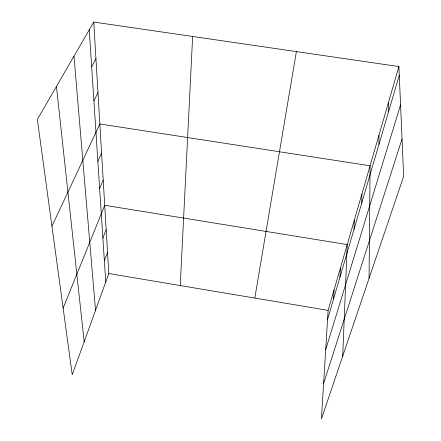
<?xml version="1.0" encoding="UTF-8"?>
<svg xmlns="http://www.w3.org/2000/svg" width="441" height="441" viewBox="0 0 441 441"><rect width="100%" height="100%" fill="white"/><g stroke="black" fill="none" stroke-linecap="round" stroke-linejoin="round"><path stroke-width="0.66" d="M369.062 278.381L370.087 165.783L99.842 123.954L51.939 226.2M361.708 203.141L361.901 193.979M354.013 229.359L354.299 220.175M342.718 356.124L347.221 244.568L104.721 205.297L63.135 308.127M180.248 285.553L192.645 36.471M339.972 277.157L340.413 268.007M333.556 299.009L334.058 289.897M398.896 66.547L328.115 310.381L321.428 418.95L403.653 176.295L398.896 66.547L93.74 22.05L37.347 119.428L72.236 374.729L108.806 273.558L93.74 22.05M254.804 298.072L296.385 51.597M327.553 319.438L399.27 75.24M325.69 349.707L400.555 104.875M323.617 383.433L402.038 139.009M104.357 260.763L107.532 252.28M102.874 238.074L106.171 229.574M99.633 188.528L103.205 180.071M97.863 161.423L101.584 153.021M93.894 100.802L97.968 92.627M91.667 66.756L95.94 58.763M108.806 273.558L328.115 310.381M56.437 86.464L84.176 341.687M73.978 56.178L95.537 310.266M89.253 29.801L105.752 282.019M388.499 102.367L388.697 111.253M378.924 135.337L378.973 144.361"/></g></svg>
